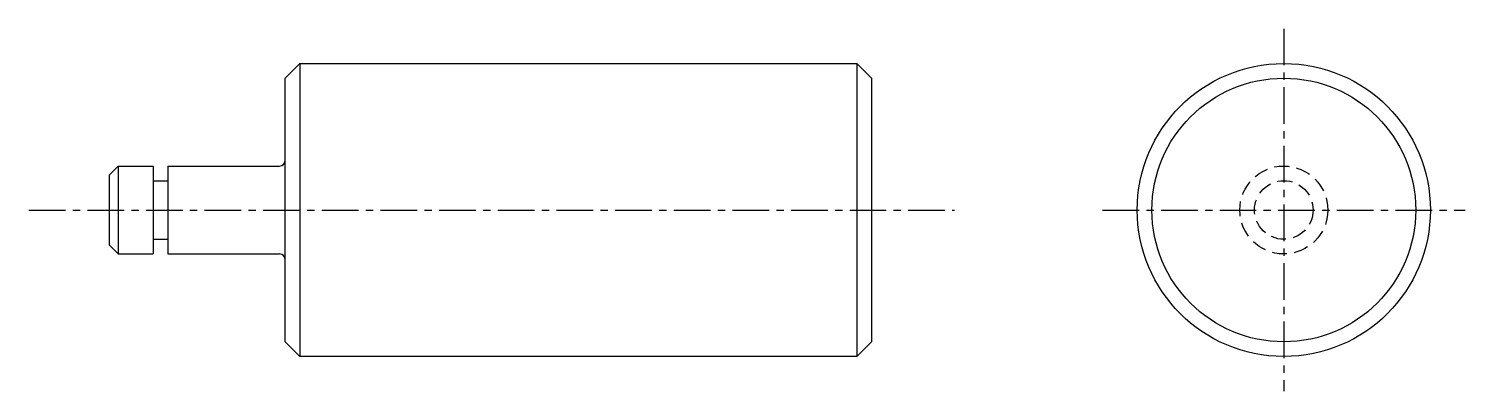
# Model space of a CAD drawing. Extents: x 87 to 144, y 78 to 180.
# Drawn here: x 94.94 to 143.94, y 167.15 to 179.53 of the extents above; entities outside this region: 2.
import ezdxf

# ---------------------------------------------------------------- set-up
doc = ezdxf.new("R2010")
doc.units = 0
doc.linetypes.add('CENTER', pattern=[2, 1.25, -0.25, 0.25, -0.25])
doc.linetypes.add('DASHED', pattern=[0.75, 0.5, -0.25])
doc.layers.get('0').update_dxf_attribs({"linetype": 'CONTINUOUS'})
doc.layers.add('CENTER', color=1, linetype='CENTER')

msp = doc.modelspace()

# ---------------------------------------------------------------- linework, layer by layer
at = {"color": 7, "linetype": 'CONTINUOUS'}
for p, q in [((103.691, 177.842), (104.191, 178.342)), ((104.191, 178.342), (104.191, 168.342)), ((104.191, 178.342), (123.191, 178.342)), ((123.191, 178.342), (123.191, 168.342)), ((123.191, 178.342), (123.691, 177.842)), ((103.691, 168.842), (103.691, 177.842)), ((123.691, 177.842), (123.691, 168.842)), ((104.191, 175.842), (104.191, 175.842)), ((97.691, 174.542), (97.991, 174.842)), ((97.691, 172.142), (97.691, 174.542)), ((97.991, 174.842), (97.991, 171.842)), ((97.991, 174.842), (99.191, 174.842)), ((99.191, 174.842), (99.191, 171.842)), ((99.691, 174.842), (99.691, 171.842)), ((99.691, 174.842), (103.491, 174.842)), ((99.191, 174.342), (99.691, 174.342)), ((104.191, 173.342), (104.191, 173.342)), ((97.691, 172.142), (97.991, 171.842)), ((99.191, 172.342), (99.691, 172.342)), ((97.991, 171.842), (99.191, 171.842)), ((99.691, 171.842), (103.491, 171.842)), ((104.191, 168.342), (103.691, 168.842)), ((123.691, 168.842), (123.191, 168.342)), ((123.191, 168.342), (104.191, 168.342))]:
    msp.add_line(p, q, dxfattribs=at)
for radius in [5, 4.5]:
    msp.add_circle((137.75, 173.342), radius, dxfattribs=at)
at = {"color": 3, "linetype": 'DASHED'}
for radius in [1.5, 1]:
    msp.add_circle((137.75, 173.342), radius, dxfattribs=at)
at = {"color": 7, "linetype": 'CONTINUOUS'}
for centre, start, end in [((103.491, 175.042), 270, 0), ((103.491, 171.642), 0, 90)]:
    msp.add_arc(centre, 0.2, start, end, dxfattribs=at)
at = {"layer": 'CENTER', "color": 1, "linetype": 'CENTER'}
for p, q in [((137.75, 179.531), (137.75, 167.154)), ((94.942, 173.342), (126.522, 173.342)), ((131.562, 173.342), (143.939, 173.342))]:
    msp.add_line(p, q, dxfattribs=at)

# ---------------------------------------------------------------- texts
at = {"color": 7, "linetype": 'CONTINUOUS'}
for s, p in [('SFRX 10-20-F6-B2-P3', (86.844, 93.542)), ('SFRX10', (86.844, 78.542))]:
    msp.add_text(s, height=4, dxfattribs=at).set_placement(p)

doc.saveas('drawing.dxf')
